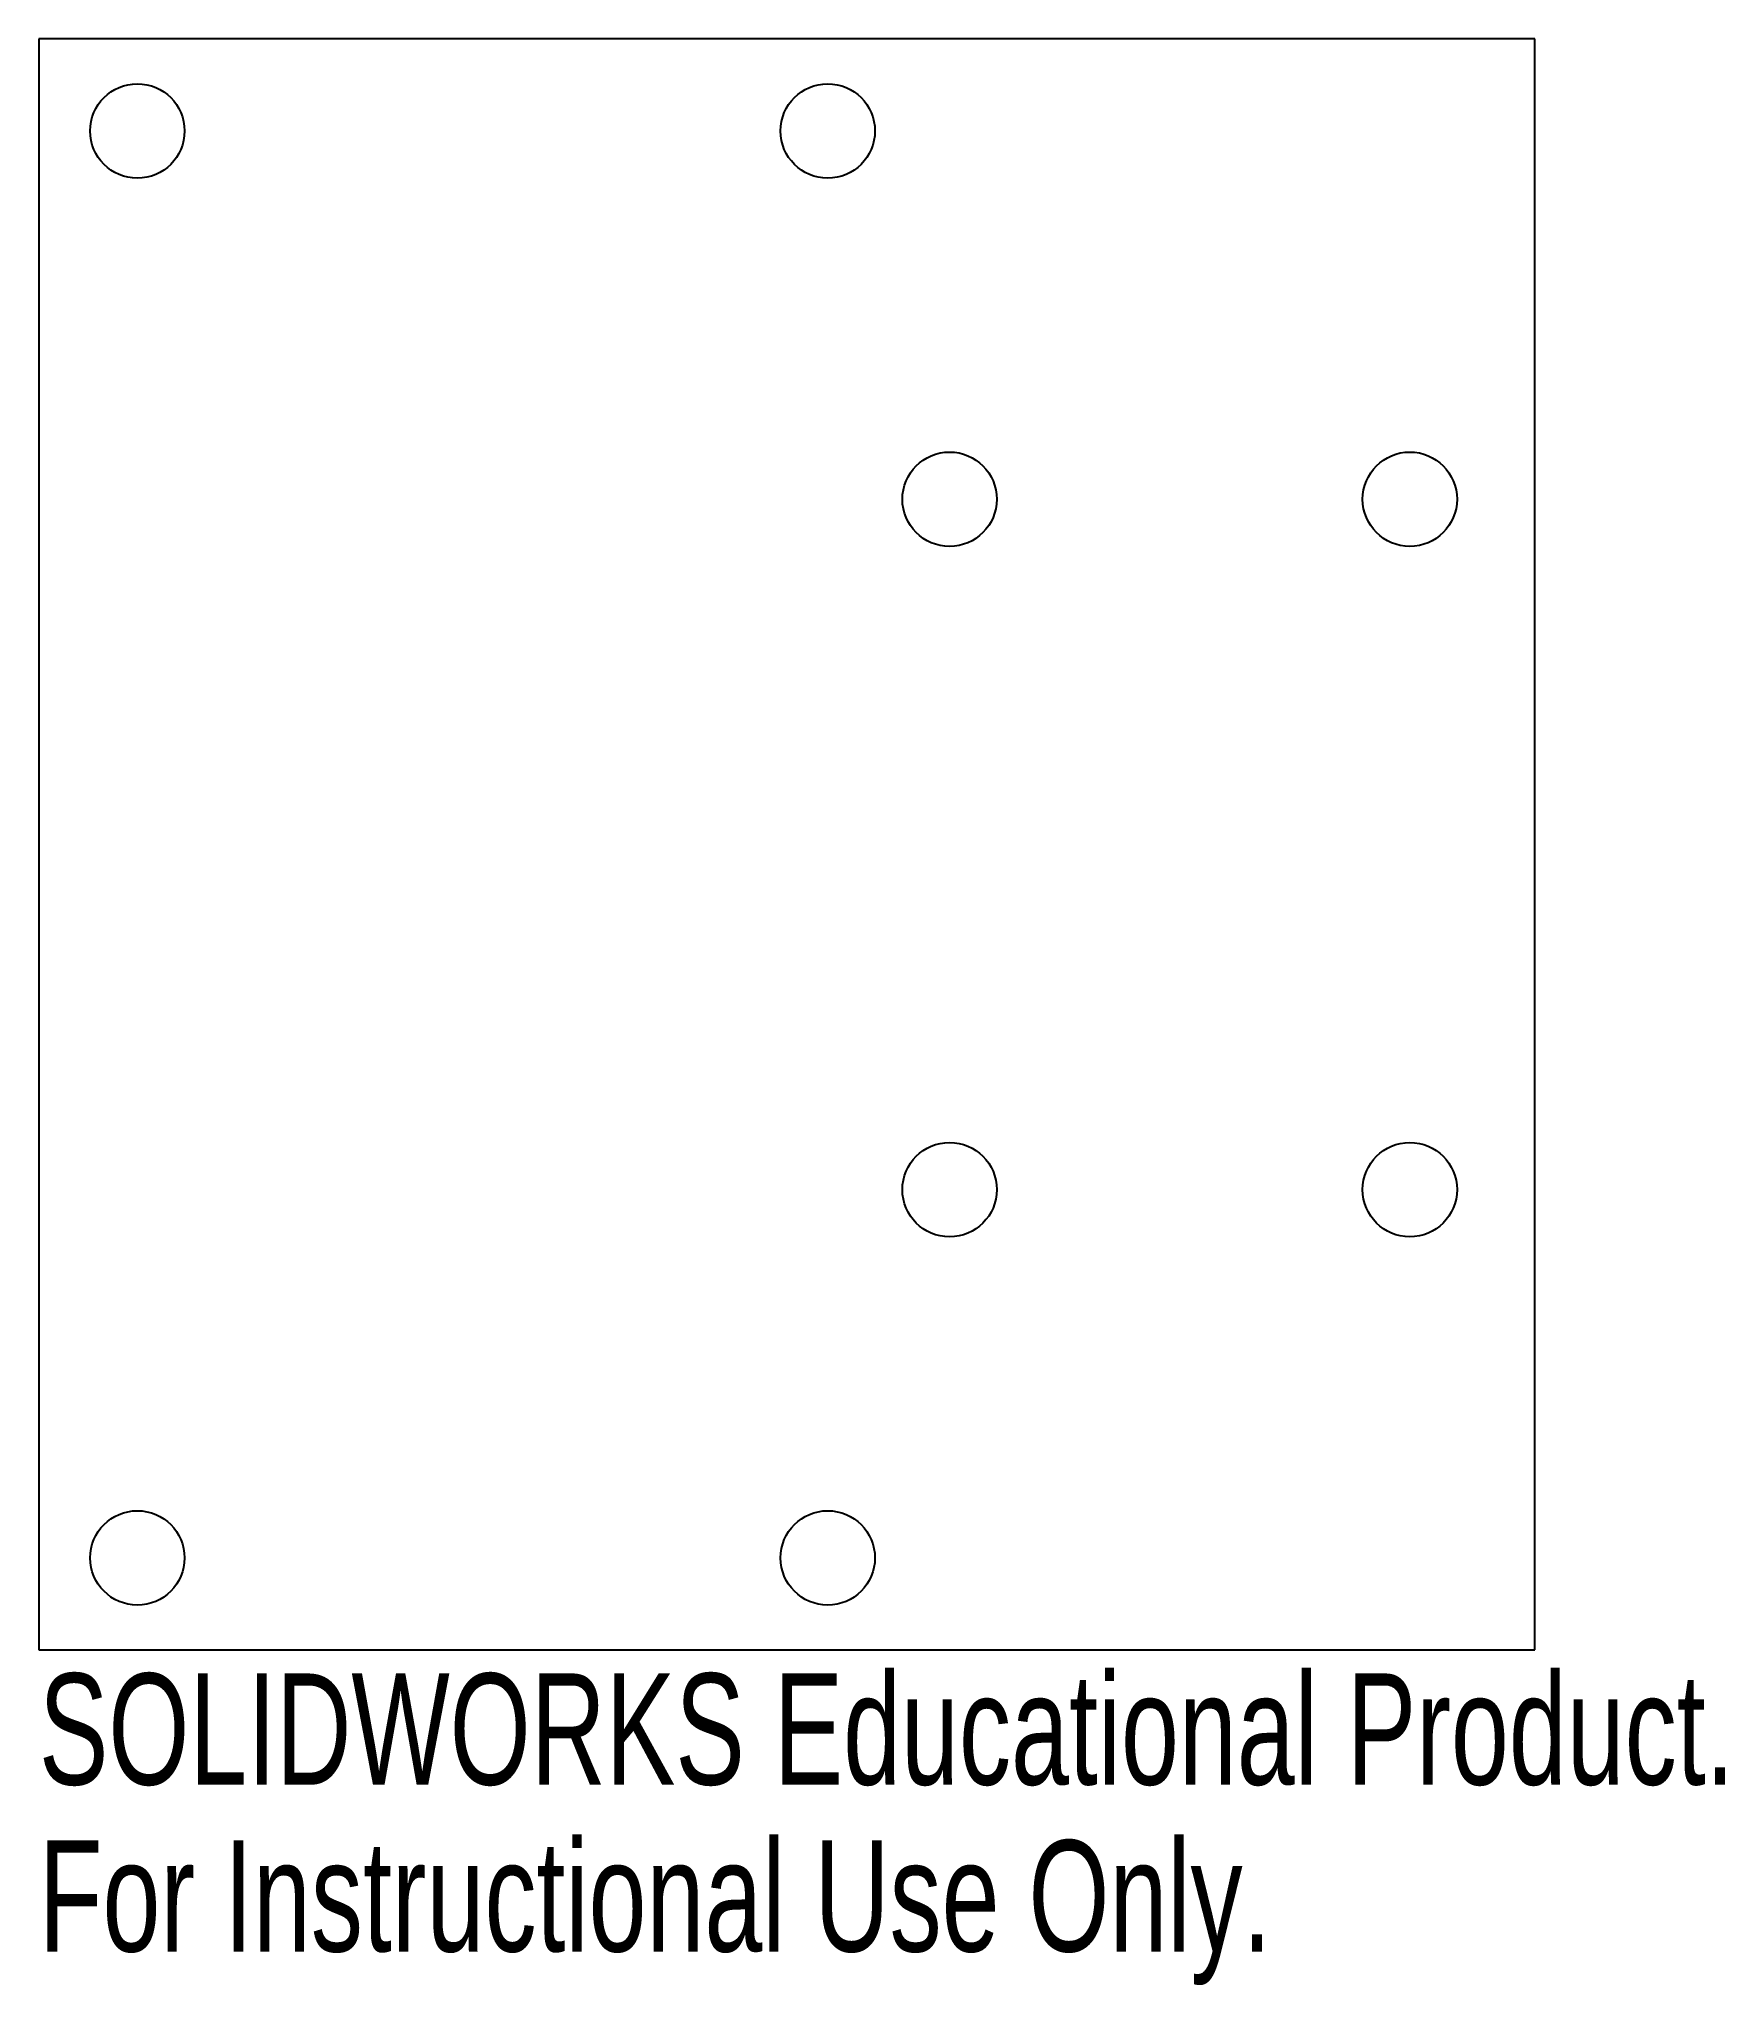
# Model space of a CAD drawing. Header units: millimetres. Extents: x -32.5 to 40.8, y -49.6 to 35.
import ezdxf

# ---------------------------------------------------------------- set-up
doc = ezdxf.new("R2010")
doc.units = ezdxf.units.MM
doc.styles.add('SLDTEXTSTYLE0', font='TXT', dxfattribs={"width": 0.7})

msp = doc.modelspace()

# ---------------------------------------------------------------- linework, layer by layer
at = {"color": 7, "linetype": 'Continuous', "lineweight": 25}
for p, q in [((-32.5, 35), (-32.5, -35)), ((32.5, 35), (-32.5, 35)), ((32.5, -35), (32.5, 35)), ((-32.5, -35), (32.5, -35))]:
    msp.add_line(p, q, dxfattribs=at)
for centre in [(-28.222, 31), (1.778, 31), (7.07, 15), (27.07, 15), (7.07, -15), (27.07, -15), (-28.222, -31), (1.778, -31)]:
    msp.add_circle(centre, 2.05, dxfattribs=at)

# ---------------------------------------------------------------- texts
at = {"color": 7, "linetype": 'Continuous', "char_height": 4.83362, "attachment_point": 1, "style": 'SLDTEXTSTYLE0'}
for s, insert in [('SOLIDWORKS Educational Product.', (-32.5, -36.02)), ('For Instructional Use Only.', (-32.5, -43.27))]:
    msp.add_mtext(s, dxfattribs=dict(at, insert=insert))

doc.saveas('drawing.dxf')
